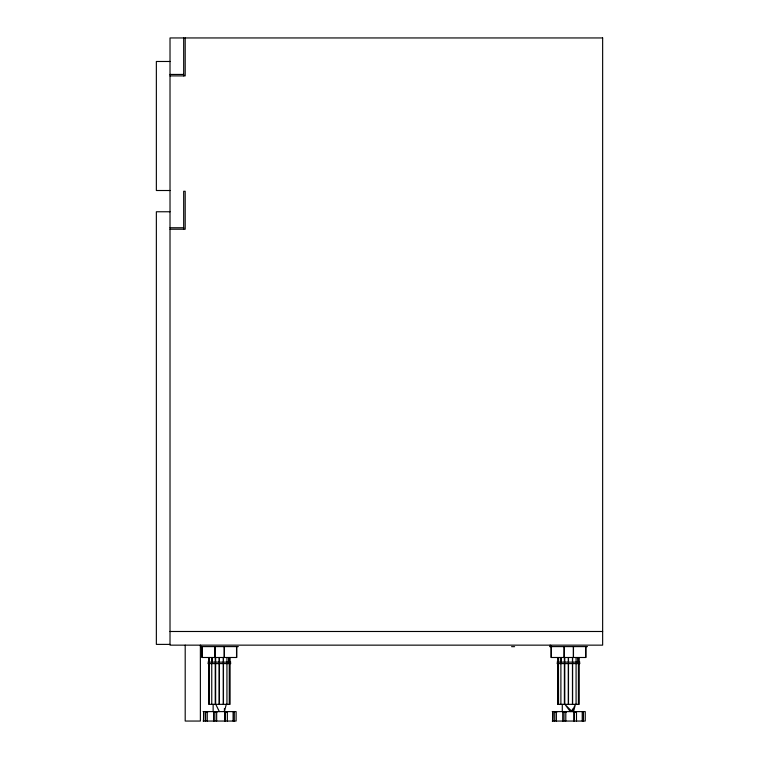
<?xml version="1.0" encoding="UTF-8"?>
<svg xmlns="http://www.w3.org/2000/svg" width="759" height="759" viewBox="0 0 759 759"><rect width="100%" height="100%" fill="white"/><g stroke="black" fill="none" stroke-linecap="round" stroke-linejoin="round"><path stroke-width="1.14" d="M203.716 721.05L203.716 712.331L203.478 721.05M208.611 663.594L208.611 704.343L230.091 704.343L230.091 663.594M211.752 704.343L211.752 663.594M215.243 704.343L215.243 663.594M219.351 662.142L219.351 657.493M223.459 657.493L223.459 704.343M224.247 657.493L224.247 646.602M224.417 708.498L224.417 711.61L226.267 704.343M224.332 657.493L224.332 646.602M228.677 662.142L228.677 657.493M557.751 704.343L557.751 663.594L557.751 704.343L579.231 704.343L579.231 663.594M558.453 662.142L558.453 657.493M560.892 662.142L560.892 657.493M561.29 662.142L561.29 657.493M564.781 662.142L564.781 657.493M568.491 704.343L568.491 663.594M573.472 657.493L573.472 646.602M574.364 721.05L574.364 712.331M576.081 662.142L576.081 657.493M576.489 721.05L576.489 712.331L573.899 712.331L573.899 721.05M570.341 711.61L564.914 704.343L572.068 711.61L573.197 708.498M572.068 711.61L575.407 704.343L573.557 711.61L571.821 710.158M170.016 61.479L156.354 61.479L156.354 190.509L170.016 190.509M170.016 74.439L183.678 74.439M170.016 75.9L185.196 75.9L185.196 37.95M170.016 211.761L156.354 211.761L156.354 644.391L170.016 644.391M170.016 227.757L183.678 227.757M170.016 229.218L185.196 229.218L185.196 191.268L183.678 191.268L183.678 229.218M170.016 631.488L602.646 631.488M200.376 646.602L238.326 646.602M549.516 646.602L587.466 646.602M511.566 646.668L514.602 646.668M207.909 662.142L230.793 662.142M557.049 662.142L579.933 662.142M207.909 663.594L230.793 663.594M557.049 663.594L579.933 663.594M203.108 711.61L236.115 711.61L236.115 721.05L203.108 721.05M552.248 711.61L585.255 711.61L585.255 721.05L552.248 721.05M207.643 712.331L205.585 712.331L205.585 721.05M216.932 712.331L213.583 712.331L213.583 721.05M556.783 712.331L554.725 712.331L554.725 721.05M566.072 712.331L562.723 712.331L562.723 721.05M550.161 645.15L552.059 646.602M215.774 704.343L219.351 711.61M201.021 646.602L200.376 645.15L200.376 721.05L185.196 721.05L185.196 645.15M585.872 646.602L585.872 657.493L551.11 657.493L551.11 646.602M585.682 646.602L585.682 657.493M583.434 721.05L583.434 712.331L582.229 712.331L582.229 721.05M579.231 657.493L579.231 662.142M578.415 657.493L578.415 662.142M578.415 663.594L578.415 704.343M577.817 657.493L577.817 662.142M576.081 663.594L576.081 704.343M573.387 646.602L573.387 657.493M572.599 657.493L572.599 704.343M572.457 657.493L572.457 662.142M572.457 663.594L572.457 704.343M568.491 657.493L568.491 662.142M568.349 657.493L568.349 662.142M568.349 663.594L568.349 704.343M565.806 712.331L565.806 721.05M564.781 663.594L564.781 704.343M564.383 657.493L564.383 662.142M564.383 663.594L564.383 704.343M564.013 712.331L564.013 721.05M562.286 704.343L562.286 711.61M560.892 663.594L560.892 704.343M558.567 657.493L558.567 662.142M558.453 663.594L558.567 704.343M557.751 657.493L557.751 662.142M556.375 712.331L556.375 721.05M552.856 721.05L552.856 712.331L552.618 721.05M551.3 646.602L551.3 657.493M236.732 646.602L236.732 657.493L201.97 657.493L201.97 646.602M236.542 646.602L236.542 657.493M234.294 721.05L234.294 712.331L233.089 712.331L233.089 721.05M230.091 657.493L230.091 662.142M229.275 657.493L229.275 662.142M229.275 663.594L229.275 704.343M227.349 721.05L227.349 712.331L224.759 712.331L224.759 721.05M226.941 657.493L226.941 662.142M226.941 663.594L226.941 704.343M225.224 712.331L225.224 721.05M223.317 657.493L223.317 662.142M223.317 663.594L223.317 704.343M219.351 663.594L219.351 704.343M219.209 657.493L219.209 662.142M219.209 663.594L219.209 704.343M216.666 712.331L216.666 721.05M215.641 657.493L215.641 662.142M215.641 663.594L215.641 704.343M215.243 657.493L215.243 662.142M214.873 712.331L214.873 721.05M213.146 704.343L213.146 711.61M212.15 657.493L212.15 662.142M211.752 657.493L211.752 662.142M209.313 657.493L209.427 662.142M209.313 663.594L209.427 704.343M208.611 657.493L208.611 662.142M207.235 712.331L207.235 721.05M202.16 646.602L202.16 657.493M183.678 37.95L183.678 75.9M214.977 646.602L214.977 657.493L215.063 646.602M602.646 37.95L170.016 37.95L170.016 645.15L602.646 645.15L602.646 37.95M564.203 657.493L564.203 646.602L564.117 657.493"/></g></svg>
